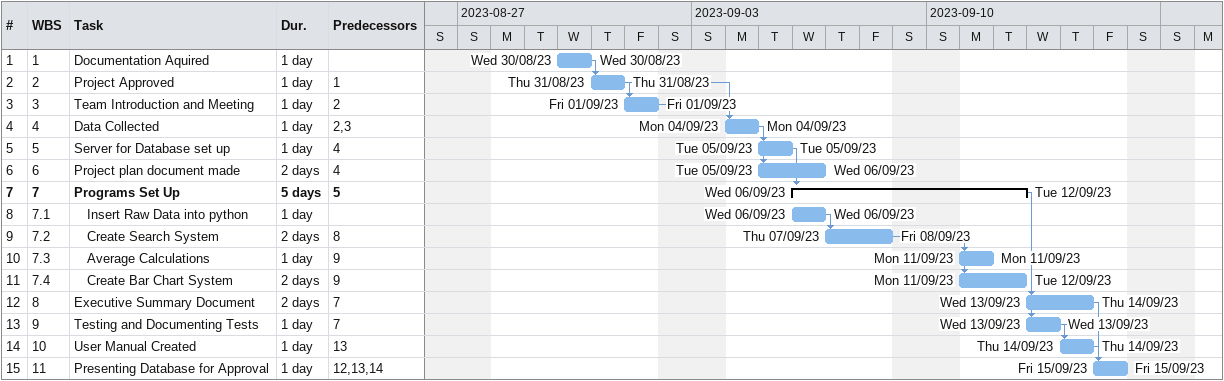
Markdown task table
| ID | WBS | Task | Duration | Start | Finish | Predecessors |
|---|---|---|---|---|---|---|
| 1 | 1 | Documentation Aquired | 1d | 2023-08-30 | 2023-08-30 |  |
| 2 | 2 | Project Approved | 1d | 2023-08-31 | 2023-08-31 | 1 |
| 3 | 3 | Team Introduction and Meeting | 1d | 2023-09-01 | 2023-09-01 | 2 |
| 4 | 4 | Data Collected | 1d | 2023-09-04 | 2023-09-04 | 2, 3 |
| 5 | 5 | Server for Database set up | 1d | 2023-09-05 | 2023-09-05 | 4 |
| 6 | 6 | Project plan document made | 2d | 2023-09-05 | 2023-09-06 | 4 |
| 7 | 7 | **Programs Set Up** | 5d | 2023-09-06 | 2023-09-12 | 5 |
| 8 | 7.1 | Insert Raw Data into python | 1d | 2023-09-06 | 2023-09-06 |  |
| 9 | 7.2 | Create Search System | 2d | 2023-09-07 | 2023-09-08 | 8 |
| 10 | 7.3 | Average Calculations | 1d | 2023-09-11 | 2023-09-11 | 9 |
| 11 | 7.4 | Create Bar Chart System | 2d | 2023-09-11 | 2023-09-12 | 9 |
| 12 | 8 | Executive Summary Document | 2d | 2023-09-13 | 2023-09-14 | 7 |
| 13 | 9 | Testing and Documenting Tests | 1d | 2023-09-13 | 2023-09-13 | 7 |
| 14 | 10 | User Manual Created | 1d | 2023-09-14 | 2023-09-14 | 13 |
| 15 | 11 | Presenting Database for Approval | 1d | 2023-09-15 | 2023-09-15 | 12, 13, 14 |
